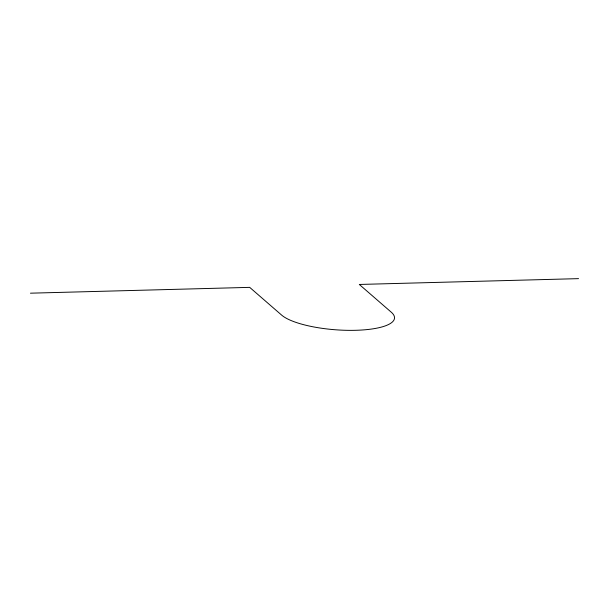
<?xml version="1.0" encoding="UTF-8"?>
<svg xmlns="http://www.w3.org/2000/svg" width="609" height="609" viewBox="0 0 609 609"><rect width="100%" height="100%" fill="white"/><g stroke="black" fill="none" stroke-linecap="round" stroke-linejoin="round"><path stroke-width="0.91" d="M30.45 293.18L249.69 287.364L281.64 315.104A58.22 16.146 4.4 0 0 355.618 330.299A58.22 16.146 4.4 0 0 391.26 312.196L359.31 284.456L578.55 278.64"/></g></svg>
